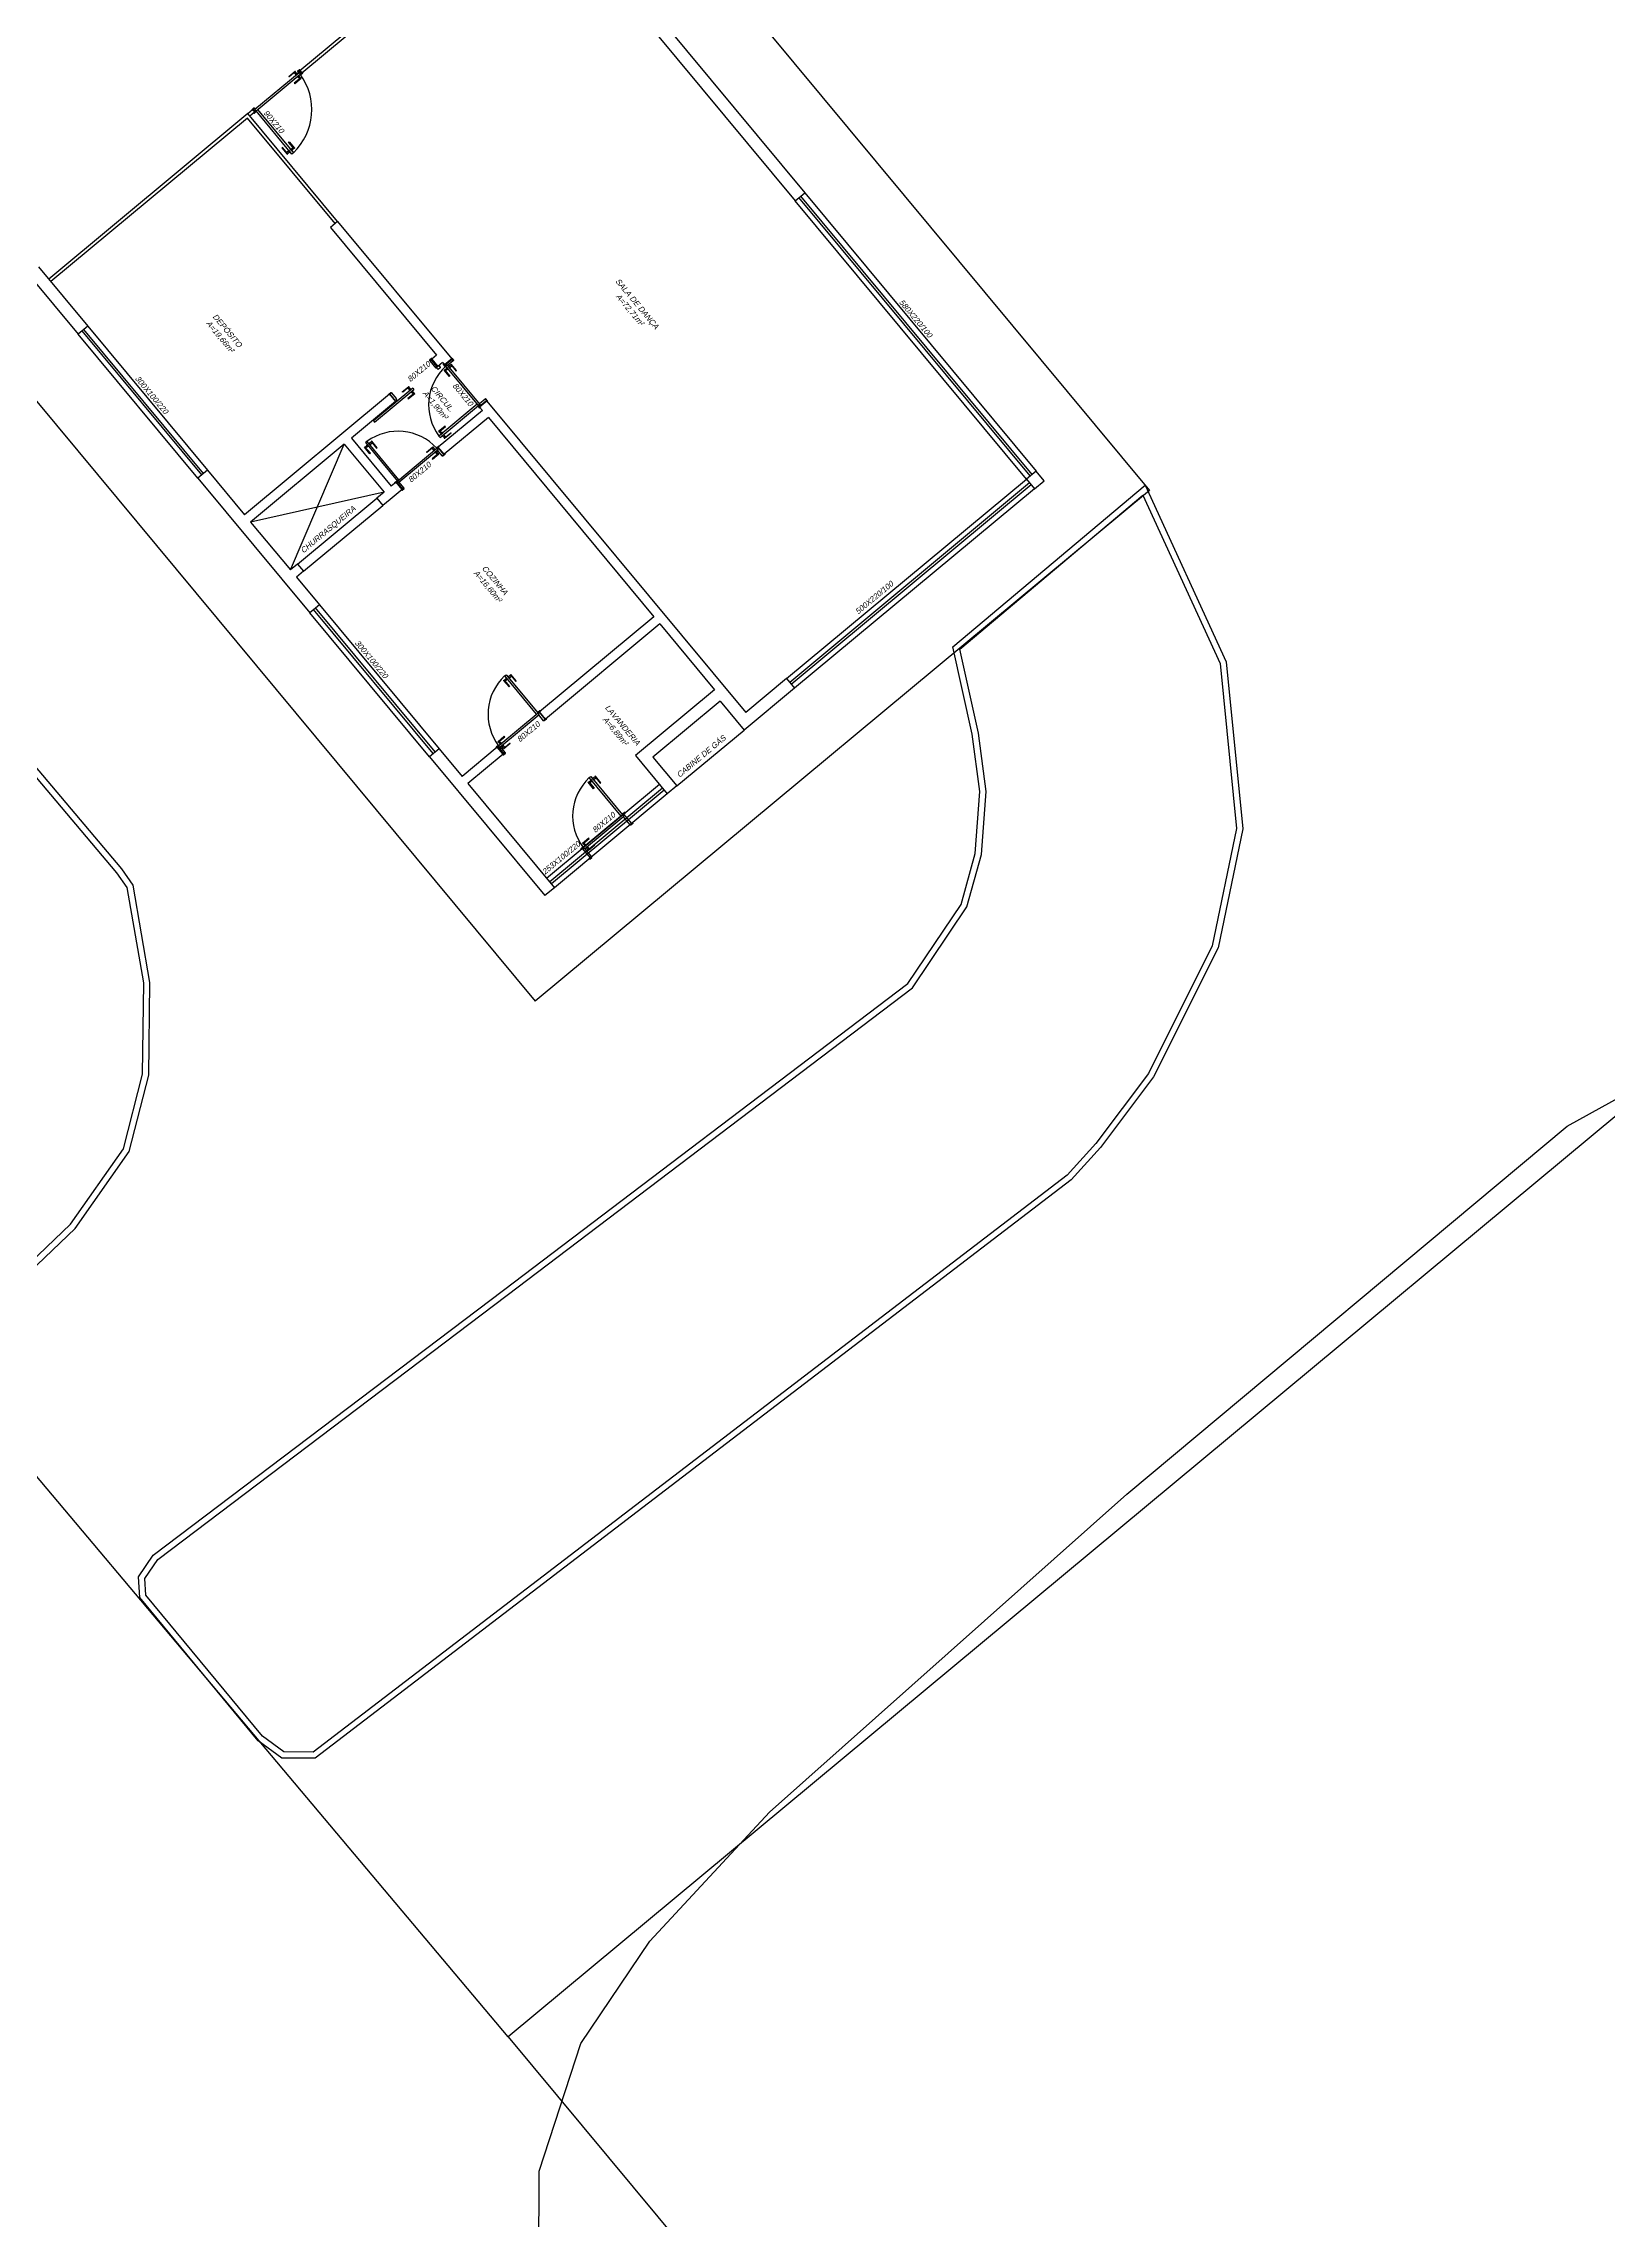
# Model space of a CAD drawing. Header units: metres. Extents: x 2113 to 5678, y -2764 to 956.
# Drawn here: x 3239.08 to 3264.16, y -1662.23 to -1627.35 of the extents above; entities that cross this region are included whole.
import ezdxf

# ---------------------------------------------------------------- set-up
doc = ezdxf.new("R2010")
doc.units = ezdxf.units.M
doc.header["$MEASUREMENT"] = 0
doc.layers.add('TXT_QUADRAFISCAL_5000', color=7, linetype='Continuous')
doc.styles.add('util2000', font='arial.ttf', dxfattribs={"oblique": 12.000028})

# ---------------------------------------------------------------- blocks, each defined once
blk = doc.blocks.new('rodoviária')
for p, q in [((3632.727, -1177.383, -463), (3648.567, -1177.383, -463)), ((3648.567, -1177.383, -463), (3648.567, -1190.183, -463)), ((3637.827, -1178.583, -463), (3641.367, -1178.583, -463)), ((3641.367, -1178.583, -463), (3647.167, -1178.583, -463)), ((3641.367, -1178.783, -463), (3641.367, -1178.583, -463)), ((3647.167, -1178.663, -463), (3641.367, -1178.663, -463)), ((3647.167, -1178.703, -463), (3641.367, -1178.703, -463)), ((3634.687, -1183.553, -463), (3634.687, -1178.783, -463)), ((3634.737, -1183.553, -463), (3634.737, -1178.783, -463)), ((3637.827, -1178.783, -463), (3641.367, -1178.783, -463)), ((3647.167, -1178.783, -463), (3641.367, -1178.783, -463)), ((3647.167, -1183.783, -463), (3647.167, -1178.783, -463)), ((3647.247, -1178.783, -463), (3647.247, -1183.783, -463)), ((3647.287, -1178.783, -463), (3647.287, -1183.783, -463)), ((3647.367, -1178.783, -463), (3647.367, -1183.783, -463)), ((3634.687, -1183.553, -463), (3634.737, -1183.553, -463)), ((3634.707, -1183.583, -463), (3634.707, -1184.503, -463)), ((3634.707, -1183.583, -463), (3634.707, -1184.503, -463)), ((3634.737, -1184.503, -463), (3634.737, -1183.583, -463)), ((3634.737, -1184.503, -463), (3634.737, -1183.583, -463)), ((3634.647, -1183.749, -463), (3634.647, -1183.614, -463)), ((3634.647, -1183.614, -463), (3634.657, -1183.614, -463)), ((3634.647, -1183.749, -463), (3634.647, -1183.614, -463)), ((3634.647, -1183.614, -463), (3634.657, -1183.614, -463)), ((3634.657, -1183.749, -463), (3634.647, -1183.749, -463)), ((3634.657, -1183.749, -463), (3634.647, -1183.749, -463)), ((3634.657, -1183.614, -463), (3634.657, -1183.749, -463)), ((3634.657, -1183.614, -463), (3634.657, -1183.749, -463)), ((3634.657, -1183.619, -463), (3634.702, -1183.619, -463)), ((3634.657, -1183.619, -463), (3634.702, -1183.619, -463)), ((3634.702, -1183.639, -463), (3634.657, -1183.639, -463)), ((3634.702, -1183.639, -463), (3634.657, -1183.639, -463)), ((3634.702, -1183.649, -463), (3634.702, -1183.609, -463)), ((3634.702, -1183.609, -463), (3634.707, -1183.609, -463)), ((3634.702, -1183.649, -463), (3634.702, -1183.609, -463)), ((3634.702, -1183.609, -463), (3634.707, -1183.609, -463)), ((3634.707, -1183.649, -463), (3634.702, -1183.649, -463)), ((3634.707, -1183.649, -463), (3634.702, -1183.649, -463)), ((3634.707, -1183.609, -463), (3634.707, -1183.649, -463)), ((3634.707, -1183.609, -463), (3634.707, -1183.649, -463)), ((3634.742, -1183.609, -463), (3634.737, -1183.609, -463)), ((3634.737, -1183.609, -463), (3634.737, -1183.649, -463)), ((3634.742, -1183.609, -463), (3634.737, -1183.609, -463)), ((3634.737, -1183.609, -463), (3634.737, -1183.649, -463)), ((3634.737, -1183.649, -463), (3634.742, -1183.649, -463)), ((3634.737, -1183.649, -463), (3634.742, -1183.649, -463)), ((3634.742, -1183.649, -463), (3634.742, -1183.609, -463)), ((3634.742, -1183.649, -463), (3634.742, -1183.609, -463)), ((3634.787, -1183.619, -463), (3634.742, -1183.619, -463)), ((3634.787, -1183.619, -463), (3634.742, -1183.619, -463)), ((3634.742, -1183.639, -463), (3634.787, -1183.639, -463)), ((3634.742, -1183.639, -463), (3634.787, -1183.639, -463)), ((3634.787, -1183.614, -463), (3634.787, -1183.749, -463)), ((3634.797, -1183.614, -463), (3634.787, -1183.614, -463)), ((3634.787, -1183.614, -463), (3634.787, -1183.749, -463)), ((3634.797, -1183.614, -463), (3634.787, -1183.614, -463)), ((3634.787, -1183.749, -463), (3634.797, -1183.749, -463)), ((3634.787, -1183.749, -463), (3634.797, -1183.749, -463)), ((3634.797, -1183.749, -463), (3634.797, -1183.614, -463)), ((3634.797, -1183.749, -463), (3634.797, -1183.614, -463)), ((3647.167, -1183.783, -463), (3647.167, -1184.633, -463)), ((3647.367, -1183.783, -463), (3647.367, -1184.833, -463)), ((3634.687, -1184.533, -463), (3634.737, -1184.533, -463)), ((3634.687, -1184.633, -463), (3634.687, -1184.533, -463)), ((3634.687, -1184.633, -463), (3634.687, -1188.783, -463)), ((3636.937, -1184.633, -463), (3634.687, -1184.633, -463)), ((3634.737, -1184.473, -463), (3635.637, -1184.473, -463)), ((3635.637, -1184.503, -463), (3634.737, -1184.503, -463)), ((3635.637, -1184.503, -463), (3634.737, -1184.503, -463)), ((3634.737, -1184.533, -463), (3634.737, -1184.633, -463)), ((3635.457, -1184.423, -463), (3635.457, -1184.413, -463)), ((3635.457, -1184.413, -463), (3635.592, -1184.413, -463)), ((3635.457, -1184.423, -463), (3635.457, -1184.413, -463)), ((3635.457, -1184.413, -463), (3635.592, -1184.413, -463)), ((3635.592, -1184.423, -463), (3635.457, -1184.423, -463)), ((3635.592, -1184.423, -463), (3635.457, -1184.423, -463)), ((3635.592, -1184.553, -463), (3635.457, -1184.553, -463)), ((3635.457, -1184.553, -463), (3635.457, -1184.563, -463)), ((3635.592, -1184.553, -463), (3635.457, -1184.553, -463)), ((3635.457, -1184.553, -463), (3635.457, -1184.563, -463)), ((3635.457, -1184.563, -463), (3635.592, -1184.563, -463)), ((3635.457, -1184.563, -463), (3635.592, -1184.563, -463)), ((3635.557, -1184.473, -463), (3635.557, -1184.468, -463)), ((3635.557, -1184.468, -463), (3635.597, -1184.468, -463)), ((3635.557, -1184.473, -463), (3635.557, -1184.468, -463)), ((3635.557, -1184.468, -463), (3635.597, -1184.468, -463)), ((3635.597, -1184.473, -463), (3635.557, -1184.473, -463)), ((3635.597, -1184.473, -463), (3635.557, -1184.473, -463)), ((3635.557, -1184.503, -463), (3635.557, -1184.508, -463)), ((3635.597, -1184.503, -463), (3635.557, -1184.503, -463)), ((3635.557, -1184.503, -463), (3635.557, -1184.508, -463)), ((3635.597, -1184.503, -463), (3635.557, -1184.503, -463)), ((3635.557, -1184.508, -463), (3635.597, -1184.508, -463)), ((3635.557, -1184.508, -463), (3635.597, -1184.508, -463)), ((3635.567, -1184.468, -463), (3635.567, -1184.423, -463)), ((3635.567, -1184.468, -463), (3635.567, -1184.423, -463)), ((3635.567, -1184.508, -463), (3635.567, -1184.553, -463)), ((3635.567, -1184.508, -463), (3635.567, -1184.553, -463)), ((3635.587, -1184.423, -463), (3635.587, -1184.468, -463)), ((3635.587, -1184.423, -463), (3635.587, -1184.468, -463)), ((3635.587, -1184.553, -463), (3635.587, -1184.508, -463)), ((3635.587, -1184.553, -463), (3635.587, -1184.508, -463)), ((3635.592, -1184.413, -463), (3635.592, -1184.423, -463)), ((3635.592, -1184.413, -463), (3635.592, -1184.423, -463)), ((3635.592, -1184.563, -463), (3635.592, -1184.553, -463)), ((3635.592, -1184.563, -463), (3635.592, -1184.553, -463)), ((3635.597, -1184.468, -463), (3635.597, -1184.473, -463)), ((3635.597, -1184.468, -463), (3635.597, -1184.473, -463)), ((3635.597, -1184.508, -463), (3635.597, -1184.503, -463)), ((3635.597, -1184.508, -463), (3635.597, -1184.503, -463)), ((3635.637, -1184.473, -463), (3635.637, -1184.503, -463)), ((3635.637, -1184.473, -463), (3635.637, -1184.503, -463)), ((3636.937, -1184.633, -463), (3639.797, -1184.633, -463)), ((3636.937, -1184.633, -463), (3636.937, -1184.783, -463)), ((3639.797, -1184.633, -463), (3639.797, -1184.783, -463)), ((3640.677, -1184.633, -463), (3647.167, -1184.633, -463)), ((3640.677, -1184.633, -463), (3640.677, -1184.783, -463)), ((3634.737, -1184.683, -463), (3634.737, -1188.783, -463)), ((3636.937, -1184.683, -463), (3634.737, -1184.683, -463)), ((3636.937, -1184.783, -463), (3639.597, -1184.783, -463)), ((3639.597, -1184.783, -463), (3639.597, -1184.883, -463)), ((3639.597, -1184.883, -463), (3639.747, -1184.883, -463)), ((3639.747, -1184.783, -463), (3639.797, -1184.783, -463)), ((3639.747, -1184.783, -463), (3639.747, -1184.883, -463)), ((3639.827, -1184.753, -463), (3640.647, -1184.753, -463)), ((3639.827, -1184.753, -463), (3640.647, -1184.753, -463)), ((3640.647, -1184.783, -463), (3639.827, -1184.783, -463)), ((3640.647, -1184.783, -463), (3639.827, -1184.783, -463)), ((3639.893, -1184.748, -463), (3639.853, -1184.748, -463)), ((3639.853, -1184.748, -463), (3639.853, -1184.753, -463)), ((3639.893, -1184.748, -463), (3639.853, -1184.748, -463)), ((3639.853, -1184.748, -463), (3639.853, -1184.753, -463)), ((3639.853, -1184.753, -463), (3639.893, -1184.753, -463)), ((3639.853, -1184.753, -463), (3639.893, -1184.753, -463)), ((3639.853, -1184.788, -463), (3639.853, -1184.783, -463)), ((3639.853, -1184.783, -463), (3639.893, -1184.783, -463)), ((3639.853, -1184.788, -463), (3639.853, -1184.783, -463)), ((3639.853, -1184.783, -463), (3639.893, -1184.783, -463)), ((3639.893, -1184.788, -463), (3639.853, -1184.788, -463)), ((3639.893, -1184.788, -463), (3639.853, -1184.788, -463)), ((3639.993, -1184.693, -463), (3639.858, -1184.693, -463)), ((3639.858, -1184.693, -463), (3639.858, -1184.703, -463)), ((3639.993, -1184.693, -463), (3639.858, -1184.693, -463)), ((3639.858, -1184.693, -463), (3639.858, -1184.703, -463)), ((3639.858, -1184.703, -463), (3639.993, -1184.703, -463)), ((3639.858, -1184.703, -463), (3639.993, -1184.703, -463)), ((3639.858, -1184.833, -463), (3639.993, -1184.833, -463)), ((3639.858, -1184.843, -463), (3639.858, -1184.833, -463)), ((3639.858, -1184.833, -463), (3639.993, -1184.833, -463)), ((3639.858, -1184.843, -463), (3639.858, -1184.833, -463)), ((3639.993, -1184.843, -463), (3639.858, -1184.843, -463)), ((3639.993, -1184.843, -463), (3639.858, -1184.843, -463)), ((3639.863, -1184.703, -463), (3639.863, -1184.748, -463)), ((3639.863, -1184.703, -463), (3639.863, -1184.748, -463)), ((3639.863, -1184.833, -463), (3639.863, -1184.788, -463)), ((3639.863, -1184.833, -463), (3639.863, -1184.788, -463)), ((3639.883, -1184.748, -463), (3639.883, -1184.703, -463)), ((3639.883, -1184.748, -463), (3639.883, -1184.703, -463)), ((3639.883, -1184.788, -463), (3639.883, -1184.833, -463)), ((3639.883, -1184.788, -463), (3639.883, -1184.833, -463)), ((3639.893, -1184.753, -463), (3639.893, -1184.748, -463)), ((3639.893, -1184.753, -463), (3639.893, -1184.748, -463)), ((3639.893, -1184.783, -463), (3639.893, -1184.788, -463)), ((3639.893, -1184.783, -463), (3639.893, -1184.788, -463)), ((3639.993, -1184.703, -463), (3639.993, -1184.693, -463)), ((3639.993, -1184.703, -463), (3639.993, -1184.693, -463)), ((3639.993, -1184.833, -463), (3639.993, -1184.843, -463)), ((3639.993, -1184.833, -463), (3639.993, -1184.843, -463)), ((3640.617, -1184.783, -463), (3640.617, -1185.583, -463)), ((3640.647, -1185.583, -463), (3640.647, -1184.783, -463)), ((3640.647, -1185.583, -463), (3640.647, -1184.783, -463)), ((3640.677, -1184.783, -463), (3640.747, -1184.783, -463)), ((3640.747, -1184.783, -463), (3640.747, -1185.703, -463)), ((3640.897, -1184.783, -463), (3645.047, -1184.783, -463)), ((3640.897, -1184.783, -463), (3640.897, -1185.703, -463)), ((3645.047, -1184.783, -463), (3645.047, -1187.168, -463)), ((3645.197, -1184.783, -463), (3646.567, -1184.783, -463)), ((3645.197, -1184.783, -463), (3645.197, -1187.168, -463)), ((3646.567, -1184.783, -463), (3646.567, -1186.433, -463)), ((3646.767, -1184.833, -463), (3646.767, -1186.233, -463)), ((3646.767, -1184.833, -463), (3647.367, -1184.833, -463)), ((3647.367, -1186.233, -463), (3647.367, -1184.833, -463)), ((3639.697, -1185.579, -463), (3639.697, -1185.444, -463)), ((3639.697, -1185.444, -463), (3639.707, -1185.444, -463)), ((3639.697, -1185.579, -463), (3639.697, -1185.444, -463)), ((3639.697, -1185.444, -463), (3639.707, -1185.444, -463)), ((3639.707, -1185.579, -463), (3639.697, -1185.579, -463)), ((3639.707, -1185.579, -463), (3639.697, -1185.579, -463)), ((3639.707, -1185.444, -463), (3639.707, -1185.579, -463)), ((3639.707, -1185.444, -463), (3639.707, -1185.579, -463)), ((3639.707, -1185.449, -463), (3639.752, -1185.449, -463)), ((3639.707, -1185.449, -463), (3639.752, -1185.449, -463)), ((3639.752, -1185.469, -463), (3639.707, -1185.469, -463)), ((3639.752, -1185.469, -463), (3639.707, -1185.469, -463)), ((3639.752, -1185.479, -463), (3639.752, -1185.439, -463)), ((3639.752, -1185.439, -463), (3639.757, -1185.439, -463)), ((3639.752, -1185.479, -463), (3639.752, -1185.439, -463)), ((3639.752, -1185.439, -463), (3639.757, -1185.439, -463)), ((3639.757, -1185.479, -463), (3639.752, -1185.479, -463)), ((3639.757, -1185.479, -463), (3639.752, -1185.479, -463)), ((3639.757, -1185.413, -463), (3639.757, -1186.233, -463)), ((3639.757, -1185.413, -463), (3639.757, -1186.233, -463)), ((3639.757, -1185.413, -463), (3639.787, -1185.413, -463)), ((3639.757, -1185.439, -463), (3639.757, -1185.479, -463)), ((3639.757, -1185.439, -463), (3639.757, -1185.479, -463)), ((3639.787, -1186.233, -463), (3639.787, -1185.413, -463)), ((3639.787, -1185.479, -463), (3639.787, -1185.413, -463)), ((3639.792, -1185.439, -463), (3639.787, -1185.439, -463)), ((3639.787, -1185.439, -463), (3639.787, -1185.479, -463)), ((3639.792, -1185.439, -463), (3639.787, -1185.439, -463)), ((3639.787, -1185.439, -463), (3639.787, -1185.479, -463)), ((3639.787, -1185.479, -463), (3639.792, -1185.479, -463)), ((3639.787, -1185.479, -463), (3639.792, -1185.479, -463)), ((3639.792, -1185.479, -463), (3639.792, -1185.439, -463)), ((3639.792, -1185.479, -463), (3639.792, -1185.439, -463)), ((3639.837, -1185.449, -463), (3639.792, -1185.449, -463)), ((3639.837, -1185.449, -463), (3639.792, -1185.449, -463)), ((3639.792, -1185.469, -463), (3639.837, -1185.469, -463)), ((3639.792, -1185.469, -463), (3639.837, -1185.469, -463)), ((3639.837, -1185.444, -463), (3639.837, -1185.579, -463)), ((3639.847, -1185.444, -463), (3639.837, -1185.444, -463)), ((3639.837, -1185.444, -463), (3639.837, -1185.579, -463)), ((3639.847, -1185.444, -463), (3639.837, -1185.444, -463)), ((3639.837, -1185.579, -463), (3639.847, -1185.579, -463)), ((3639.837, -1185.579, -463), (3639.847, -1185.579, -463)), ((3639.847, -1185.579, -463), (3639.847, -1185.444, -463)), ((3639.847, -1185.579, -463), (3639.847, -1185.444, -463)), ((3640.567, -1185.403, -463), (3640.557, -1185.403, -463)), ((3640.557, -1185.403, -463), (3640.557, -1185.538, -463)), ((3640.567, -1185.403, -463), (3640.557, -1185.403, -463)), ((3640.557, -1185.403, -463), (3640.557, -1185.538, -463)), ((3640.557, -1185.538, -463), (3640.567, -1185.538, -463)), ((3640.557, -1185.538, -463), (3640.567, -1185.538, -463)), ((3640.567, -1185.538, -463), (3640.567, -1185.403, -463)), ((3640.567, -1185.538, -463), (3640.567, -1185.403, -463)), ((3640.612, -1185.513, -463), (3640.567, -1185.513, -463)), ((3640.612, -1185.513, -463), (3640.567, -1185.513, -463)), ((3640.567, -1185.533, -463), (3640.612, -1185.533, -463)), ((3640.567, -1185.533, -463), (3640.612, -1185.533, -463)), ((3640.617, -1185.503, -463), (3640.612, -1185.503, -463)), ((3640.612, -1185.503, -463), (3640.612, -1185.543, -463)), ((3640.617, -1185.503, -463), (3640.612, -1185.503, -463)), ((3640.612, -1185.503, -463), (3640.612, -1185.543, -463)), ((3640.612, -1185.543, -463), (3640.617, -1185.543, -463)), ((3640.612, -1185.543, -463), (3640.617, -1185.543, -463)), ((3640.617, -1185.543, -463), (3640.617, -1185.503, -463)), ((3640.617, -1185.543, -463), (3640.617, -1185.503, -463)), ((3640.617, -1185.583, -463), (3640.647, -1185.583, -463)), ((3640.617, -1185.583, -463), (3640.647, -1185.583, -463)), ((3640.647, -1185.503, -463), (3640.652, -1185.503, -463)), ((3640.647, -1185.543, -463), (3640.647, -1185.503, -463)), ((3640.647, -1185.503, -463), (3640.652, -1185.503, -463)), ((3640.647, -1185.543, -463), (3640.647, -1185.503, -463)), ((3640.652, -1185.543, -463), (3640.647, -1185.543, -463)), ((3640.652, -1185.543, -463), (3640.647, -1185.543, -463)), ((3640.652, -1185.503, -463), (3640.652, -1185.543, -463)), ((3640.652, -1185.503, -463), (3640.652, -1185.543, -463)), ((3640.652, -1185.513, -463), (3640.697, -1185.513, -463)), ((3640.652, -1185.513, -463), (3640.697, -1185.513, -463)), ((3640.697, -1185.533, -463), (3640.652, -1185.533, -463)), ((3640.697, -1185.533, -463), (3640.652, -1185.533, -463)), ((3640.697, -1185.538, -463), (3640.697, -1185.403, -463)), ((3640.697, -1185.403, -463), (3640.707, -1185.403, -463)), ((3640.697, -1185.538, -463), (3640.697, -1185.403, -463)), ((3640.697, -1185.403, -463), (3640.707, -1185.403, -463)), ((3640.707, -1185.538, -463), (3640.697, -1185.538, -463)), ((3640.707, -1185.538, -463), (3640.697, -1185.538, -463)), ((3640.707, -1185.403, -463), (3640.707, -1185.538, -463)), ((3640.707, -1185.403, -463), (3640.707, -1185.538, -463)), ((3639.597, -1185.763, -463), (3639.597, -1188.783, -463)), ((3639.597, -1185.763, -463), (3639.747, -1185.763, -463)), ((3639.747, -1185.763, -463), (3639.747, -1186.683, -463)), ((3640.687, -1185.899, -463), (3640.687, -1185.764, -463)), ((3640.687, -1185.764, -463), (3640.697, -1185.764, -463)), ((3640.687, -1185.899, -463), (3640.687, -1185.764, -463)), ((3640.687, -1185.764, -463), (3640.697, -1185.764, -463)), ((3640.697, -1185.899, -463), (3640.687, -1185.899, -463)), ((3640.697, -1185.899, -463), (3640.687, -1185.899, -463)), ((3640.697, -1185.764, -463), (3640.697, -1185.899, -463)), ((3640.697, -1185.764, -463), (3640.697, -1185.899, -463)), ((3640.697, -1185.769, -463), (3640.742, -1185.769, -463)), ((3640.697, -1185.769, -463), (3640.742, -1185.769, -463)), ((3640.742, -1185.789, -463), (3640.697, -1185.789, -463)), ((3640.742, -1185.789, -463), (3640.697, -1185.789, -463)), ((3640.742, -1185.799, -463), (3640.742, -1185.759, -463)), ((3640.742, -1185.759, -463), (3640.747, -1185.759, -463)), ((3640.742, -1185.799, -463), (3640.742, -1185.759, -463)), ((3640.742, -1185.759, -463), (3640.747, -1185.759, -463)), ((3640.747, -1185.799, -463), (3640.742, -1185.799, -463)), ((3640.747, -1185.799, -463), (3640.742, -1185.799, -463)), ((3640.897, -1185.703, -463), (3640.747, -1185.703, -463)), ((3640.747, -1186.553, -463), (3640.747, -1185.733, -463)), ((3640.747, -1186.553, -463), (3640.747, -1185.733, -463)), ((3640.747, -1185.759, -463), (3640.747, -1185.799, -463)), ((3640.747, -1185.759, -463), (3640.747, -1185.799, -463)), ((3640.777, -1185.733, -463), (3640.777, -1186.553, -463)), ((3640.777, -1185.733, -463), (3640.777, -1186.553, -463)), ((3640.782, -1185.759, -463), (3640.777, -1185.759, -463)), ((3640.777, -1185.759, -463), (3640.777, -1185.799, -463)), ((3640.782, -1185.759, -463), (3640.777, -1185.759, -463)), ((3640.777, -1185.759, -463), (3640.777, -1185.799, -463)), ((3640.777, -1185.799, -463), (3640.782, -1185.799, -463)), ((3640.777, -1185.799, -463), (3640.782, -1185.799, -463)), ((3640.782, -1185.799, -463), (3640.782, -1185.759, -463)), ((3640.782, -1185.799, -463), (3640.782, -1185.759, -463)), ((3640.827, -1185.769, -463), (3640.782, -1185.769, -463)), ((3640.827, -1185.769, -463), (3640.782, -1185.769, -463)), ((3640.782, -1185.789, -463), (3640.827, -1185.789, -463)), ((3640.782, -1185.789, -463), (3640.827, -1185.789, -463)), ((3640.827, -1185.764, -463), (3640.827, -1185.899, -463)), ((3640.837, -1185.764, -463), (3640.827, -1185.764, -463)), ((3640.827, -1185.764, -463), (3640.827, -1185.899, -463)), ((3640.837, -1185.764, -463), (3640.827, -1185.764, -463)), ((3640.827, -1185.899, -463), (3640.837, -1185.899, -463)), ((3640.827, -1185.899, -463), (3640.837, -1185.899, -463)), ((3640.837, -1185.899, -463), (3640.837, -1185.764, -463)), ((3640.837, -1185.899, -463), (3640.837, -1185.764, -463)), ((3639.757, -1186.233, -463), (3639.787, -1186.233, -463)), ((3646.767, -1186.233, -463), (3647.367, -1186.233, -463)), ((3647.367, -1186.233, -463), (3647.367, -1186.433, -463)), ((3639.747, -1186.683, -463), (3640.747, -1186.683, -463)), ((3640.747, -1186.523, -463), (3639.947, -1186.523, -463)), ((3639.947, -1186.523, -463), (3639.947, -1186.553, -463)), ((3639.947, -1186.523, -463), (3639.947, -1186.553, -463)), ((3639.947, -1186.553, -463), (3640.747, -1186.553, -463)), ((3639.947, -1186.553, -463), (3640.747, -1186.553, -463)), ((3640.027, -1186.518, -463), (3639.987, -1186.518, -463)), ((3639.987, -1186.518, -463), (3639.987, -1186.523, -463)), ((3640.027, -1186.518, -463), (3639.987, -1186.518, -463)), ((3639.987, -1186.518, -463), (3639.987, -1186.523, -463)), ((3639.987, -1186.523, -463), (3640.027, -1186.523, -463)), ((3639.987, -1186.523, -463), (3640.027, -1186.523, -463)), ((3639.987, -1186.558, -463), (3639.987, -1186.553, -463)), ((3639.987, -1186.553, -463), (3640.027, -1186.553, -463)), ((3639.987, -1186.558, -463), (3639.987, -1186.553, -463)), ((3639.987, -1186.553, -463), (3640.027, -1186.553, -463)), ((3640.027, -1186.558, -463), (3639.987, -1186.558, -463)), ((3640.027, -1186.558, -463), (3639.987, -1186.558, -463)), ((3640.127, -1186.463, -463), (3639.992, -1186.463, -463)), ((3639.992, -1186.463, -463), (3639.992, -1186.473, -463)), ((3640.127, -1186.463, -463), (3639.992, -1186.463, -463)), ((3639.992, -1186.463, -463), (3639.992, -1186.473, -463)), ((3639.992, -1186.473, -463), (3640.127, -1186.473, -463)), ((3639.992, -1186.473, -463), (3640.127, -1186.473, -463)), ((3639.992, -1186.603, -463), (3640.127, -1186.603, -463)), ((3639.992, -1186.613, -463), (3639.992, -1186.603, -463)), ((3639.992, -1186.603, -463), (3640.127, -1186.603, -463)), ((3639.992, -1186.613, -463), (3639.992, -1186.603, -463)), ((3640.127, -1186.613, -463), (3639.992, -1186.613, -463)), ((3640.127, -1186.613, -463), (3639.992, -1186.613, -463)), ((3639.997, -1186.473, -463), (3639.997, -1186.518, -463)), ((3639.997, -1186.473, -463), (3639.997, -1186.518, -463)), ((3639.997, -1186.603, -463), (3639.997, -1186.558, -463)), ((3639.997, -1186.603, -463), (3639.997, -1186.558, -463)), ((3640.017, -1186.518, -463), (3640.017, -1186.473, -463)), ((3640.017, -1186.518, -463), (3640.017, -1186.473, -463)), ((3640.017, -1186.558, -463), (3640.017, -1186.603, -463)), ((3640.017, -1186.558, -463), (3640.017, -1186.603, -463)), ((3640.027, -1186.523, -463), (3640.027, -1186.518, -463)), ((3640.027, -1186.523, -463), (3640.027, -1186.518, -463)), ((3640.027, -1186.553, -463), (3640.027, -1186.558, -463)), ((3640.027, -1186.553, -463), (3640.027, -1186.558, -463)), ((3640.127, -1186.473, -463), (3640.127, -1186.463, -463)), ((3640.127, -1186.473, -463), (3640.127, -1186.463, -463)), ((3640.127, -1186.603, -463), (3640.127, -1186.613, -463)), ((3640.127, -1186.603, -463), (3640.127, -1186.613, -463)), ((3640.747, -1186.583, -463), (3640.747, -1186.683, -463)), ((3640.897, -1186.583, -463), (3640.747, -1186.583, -463)), ((3640.897, -1186.583, -463), (3640.897, -1186.833, -463)), ((3646.567, -1186.433, -463), (3647.367, -1186.433, -463)), ((3647.167, -1188.783, -463), (3647.167, -1186.433, -463)), ((3647.247, -1186.433, -463), (3647.247, -1188.783, -463)), ((3647.287, -1186.433, -463), (3647.287, -1188.783, -463)), ((3647.367, -1186.433, -463), (3647.367, -1188.783, -463)), ((3639.747, -1186.833, -463), (3640.747, -1186.833, -463)), ((3639.747, -1186.833, -463), (3639.747, -1188.783, -463)), ((3640.747, -1188.783, -463), (3639.747, -1186.833, -463)), ((3640.747, -1186.833, -463), (3639.747, -1188.783, -463)), ((3640.747, -1186.833, -463), (3640.747, -1186.983, -463)), ((3640.747, -1186.983, -463), (3640.897, -1186.983, -463)), ((3640.747, -1188.633, -463), (3640.747, -1186.983, -463)), ((3640.897, -1186.833, -463), (3640.897, -1186.983, -463)), ((3640.897, -1188.633, -463), (3640.897, -1186.983, -463)), ((3644.247, -1187.198, -463), (3645.047, -1187.198, -463)), ((3644.247, -1187.228, -463), (3644.247, -1187.198, -463)), ((3644.247, -1187.198, -463), (3645.047, -1187.198, -463)), ((3644.247, -1187.228, -463), (3644.247, -1187.198, -463)), ((3645.047, -1187.228, -463), (3644.247, -1187.228, -463)), ((3644.327, -1187.193, -463), (3644.287, -1187.193, -463)), ((3644.287, -1187.193, -463), (3644.287, -1187.198, -463)), ((3644.327, -1187.193, -463), (3644.287, -1187.193, -463)), ((3644.287, -1187.193, -463), (3644.287, -1187.198, -463)), ((3644.287, -1187.198, -463), (3644.327, -1187.198, -463)), ((3644.287, -1187.198, -463), (3644.327, -1187.198, -463)), ((3644.287, -1187.233, -463), (3644.287, -1187.228, -463)), ((3644.287, -1187.228, -463), (3644.327, -1187.228, -463)), ((3644.287, -1187.233, -463), (3644.287, -1187.228, -463)), ((3644.287, -1187.228, -463), (3644.327, -1187.228, -463)), ((3644.327, -1187.233, -463), (3644.287, -1187.233, -463)), ((3644.327, -1187.233, -463), (3644.287, -1187.233, -463)), ((3644.427, -1187.138, -463), (3644.292, -1187.138, -463)), ((3644.292, -1187.138, -463), (3644.292, -1187.148, -463)), ((3644.427, -1187.138, -463), (3644.292, -1187.138, -463)), ((3644.292, -1187.138, -463), (3644.292, -1187.148, -463)), ((3644.292, -1187.148, -463), (3644.427, -1187.148, -463)), ((3644.292, -1187.148, -463), (3644.427, -1187.148, -463)), ((3644.292, -1187.278, -463), (3644.427, -1187.278, -463)), ((3644.292, -1187.288, -463), (3644.292, -1187.278, -463)), ((3644.292, -1187.278, -463), (3644.427, -1187.278, -463)), ((3644.292, -1187.288, -463), (3644.292, -1187.278, -463)), ((3644.427, -1187.288, -463), (3644.292, -1187.288, -463)), ((3644.427, -1187.288, -463), (3644.292, -1187.288, -463)), ((3644.297, -1187.148, -463), (3644.297, -1187.193, -463)), ((3644.297, -1187.148, -463), (3644.297, -1187.193, -463)), ((3644.297, -1187.278, -463), (3644.297, -1187.233, -463)), ((3644.297, -1187.278, -463), (3644.297, -1187.233, -463)), ((3644.317, -1187.193, -463), (3644.317, -1187.148, -463)), ((3644.317, -1187.193, -463), (3644.317, -1187.148, -463)), ((3644.317, -1187.233, -463), (3644.317, -1187.278, -463)), ((3644.317, -1187.233, -463), (3644.317, -1187.278, -463)), ((3644.327, -1187.198, -463), (3644.327, -1187.193, -463)), ((3644.327, -1187.198, -463), (3644.327, -1187.193, -463)), ((3644.327, -1187.228, -463), (3644.327, -1187.233, -463)), ((3644.327, -1187.228, -463), (3644.327, -1187.233, -463)), ((3644.427, -1187.148, -463), (3644.427, -1187.138, -463)), ((3644.427, -1187.148, -463), (3644.427, -1187.138, -463)), ((3644.427, -1187.278, -463), (3644.427, -1187.288, -463)), ((3644.427, -1187.278, -463), (3644.427, -1187.288, -463)), ((3645.197, -1187.168, -463), (3645.047, -1187.168, -463)), ((3645.047, -1187.198, -463), (3645.047, -1188.018, -463)), ((3645.047, -1187.198, -463), (3645.047, -1188.018, -463)), ((3645.077, -1188.018, -463), (3645.077, -1187.198, -463)), ((3645.077, -1188.018, -463), (3645.077, -1187.198, -463)), ((3646.367, -1187.198, -463), (3647.167, -1187.198, -463)), ((3646.367, -1187.228, -463), (3646.367, -1187.198, -463)), ((3646.367, -1187.198, -463), (3647.167, -1187.198, -463)), ((3646.367, -1187.228, -463), (3646.367, -1187.198, -463)), ((3647.167, -1187.228, -463), (3646.367, -1187.228, -463)), ((3646.447, -1187.193, -463), (3646.407, -1187.193, -463)), ((3646.407, -1187.193, -463), (3646.407, -1187.198, -463)), ((3646.447, -1187.193, -463), (3646.407, -1187.193, -463)), ((3646.407, -1187.193, -463), (3646.407, -1187.198, -463)), ((3646.407, -1187.198, -463), (3646.447, -1187.198, -463)), ((3646.407, -1187.198, -463), (3646.447, -1187.198, -463)), ((3646.407, -1187.233, -463), (3646.407, -1187.228, -463)), ((3646.407, -1187.228, -463), (3646.447, -1187.228, -463)), ((3646.407, -1187.233, -463), (3646.407, -1187.228, -463)), ((3646.407, -1187.228, -463), (3646.447, -1187.228, -463)), ((3646.447, -1187.233, -463), (3646.407, -1187.233, -463)), ((3646.447, -1187.233, -463), (3646.407, -1187.233, -463)), ((3646.547, -1187.138, -463), (3646.412, -1187.138, -463)), ((3646.412, -1187.138, -463), (3646.412, -1187.148, -463)), ((3646.547, -1187.138, -463), (3646.412, -1187.138, -463)), ((3646.412, -1187.138, -463), (3646.412, -1187.148, -463)), ((3646.412, -1187.148, -463), (3646.547, -1187.148, -463)), ((3646.412, -1187.148, -463), (3646.547, -1187.148, -463)), ((3646.412, -1187.278, -463), (3646.547, -1187.278, -463)), ((3646.412, -1187.288, -463), (3646.412, -1187.278, -463)), ((3646.412, -1187.278, -463), (3646.547, -1187.278, -463)), ((3646.412, -1187.288, -463), (3646.412, -1187.278, -463)), ((3646.547, -1187.288, -463), (3646.412, -1187.288, -463)), ((3646.547, -1187.288, -463), (3646.412, -1187.288, -463)), ((3646.417, -1187.148, -463), (3646.417, -1187.193, -463)), ((3646.417, -1187.148, -463), (3646.417, -1187.193, -463)), ((3646.417, -1187.278, -463), (3646.417, -1187.233, -463)), ((3646.417, -1187.278, -463), (3646.417, -1187.233, -463)), ((3646.437, -1187.193, -463), (3646.437, -1187.148, -463)), ((3646.437, -1187.193, -463), (3646.437, -1187.148, -463)), ((3646.437, -1187.233, -463), (3646.437, -1187.278, -463)), ((3646.437, -1187.233, -463), (3646.437, -1187.278, -463)), ((3646.447, -1187.198, -463), (3646.447, -1187.193, -463)), ((3646.447, -1187.198, -463), (3646.447, -1187.193, -463)), ((3646.447, -1187.228, -463), (3646.447, -1187.233, -463)), ((3646.447, -1187.228, -463), (3646.447, -1187.233, -463)), ((3646.547, -1187.148, -463), (3646.547, -1187.138, -463)), ((3646.547, -1187.148, -463), (3646.547, -1187.138, -463)), ((3646.547, -1187.278, -463), (3646.547, -1187.288, -463)), ((3646.547, -1187.278, -463), (3646.547, -1187.288, -463)), ((3647.167, -1187.198, -463), (3647.167, -1188.018, -463)), ((3647.167, -1187.198, -463), (3647.167, -1188.018, -463)), ((3647.197, -1188.018, -463), (3647.197, -1187.198, -463)), ((3647.197, -1188.018, -463), (3647.197, -1187.198, -463)), ((3644.997, -1187.852, -463), (3644.987, -1187.852, -463)), ((3644.987, -1187.852, -463), (3644.987, -1187.987, -463)), ((3644.997, -1187.852, -463), (3644.987, -1187.852, -463)), ((3644.987, -1187.852, -463), (3644.987, -1187.987, -463)), ((3644.987, -1187.987, -463), (3644.997, -1187.987, -463)), ((3644.987, -1187.987, -463), (3644.997, -1187.987, -463)), ((3644.997, -1187.987, -463), (3644.997, -1187.852, -463)), ((3644.997, -1187.987, -463), (3644.997, -1187.852, -463)), ((3645.042, -1187.962, -463), (3644.997, -1187.962, -463)), ((3645.042, -1187.962, -463), (3644.997, -1187.962, -463)), ((3644.997, -1187.982, -463), (3645.042, -1187.982, -463)), ((3644.997, -1187.982, -463), (3645.042, -1187.982, -463)), ((3645.047, -1187.952, -463), (3645.042, -1187.952, -463)), ((3645.042, -1187.952, -463), (3645.042, -1187.992, -463)), ((3645.047, -1187.952, -463), (3645.042, -1187.952, -463)), ((3645.042, -1187.952, -463), (3645.042, -1187.992, -463)), ((3645.042, -1187.992, -463), (3645.047, -1187.992, -463)), ((3645.042, -1187.992, -463), (3645.047, -1187.992, -463)), ((3645.047, -1187.992, -463), (3645.047, -1187.952, -463)), ((3645.047, -1187.992, -463), (3645.047, -1187.952, -463)), ((3645.047, -1188.048, -463), (3645.047, -1188.783, -463)), ((3645.197, -1188.048, -463), (3645.047, -1188.048, -463)), ((3645.077, -1187.952, -463), (3645.082, -1187.952, -463)), ((3645.077, -1187.992, -463), (3645.077, -1187.952, -463)), ((3645.077, -1187.952, -463), (3645.082, -1187.952, -463)), ((3645.077, -1187.992, -463), (3645.077, -1187.952, -463)), ((3645.082, -1187.992, -463), (3645.077, -1187.992, -463)), ((3645.082, -1187.992, -463), (3645.077, -1187.992, -463)), ((3645.082, -1187.952, -463), (3645.082, -1187.992, -463)), ((3645.082, -1187.952, -463), (3645.082, -1187.992, -463)), ((3645.082, -1187.962, -463), (3645.127, -1187.962, -463)), ((3645.082, -1187.962, -463), (3645.127, -1187.962, -463)), ((3645.127, -1187.982, -463), (3645.082, -1187.982, -463)), ((3645.127, -1187.982, -463), (3645.082, -1187.982, -463)), ((3645.127, -1187.987, -463), (3645.127, -1187.852, -463)), ((3645.127, -1187.852, -463), (3645.137, -1187.852, -463)), ((3645.127, -1187.987, -463), (3645.127, -1187.852, -463)), ((3645.127, -1187.852, -463), (3645.137, -1187.852, -463)), ((3645.137, -1187.987, -463), (3645.127, -1187.987, -463)), ((3645.137, -1187.987, -463), (3645.127, -1187.987, -463)), ((3645.137, -1187.852, -463), (3645.137, -1187.987, -463)), ((3645.137, -1187.852, -463), (3645.137, -1187.987, -463)), ((3645.197, -1188.048, -463), (3645.197, -1188.783, -463)), ((3647.117, -1187.852, -463), (3647.107, -1187.852, -463)), ((3647.107, -1187.852, -463), (3647.107, -1187.987, -463)), ((3647.117, -1187.852, -463), (3647.107, -1187.852, -463)), ((3647.107, -1187.852, -463), (3647.107, -1187.987, -463)), ((3647.107, -1187.987, -463), (3647.117, -1187.987, -463)), ((3647.107, -1187.987, -463), (3647.117, -1187.987, -463)), ((3647.117, -1187.987, -463), (3647.117, -1187.852, -463)), ((3647.117, -1187.987, -463), (3647.117, -1187.852, -463)), ((3647.162, -1187.962, -463), (3647.117, -1187.962, -463)), ((3647.162, -1187.962, -463), (3647.117, -1187.962, -463)), ((3647.117, -1187.982, -463), (3647.162, -1187.982, -463)), ((3647.117, -1187.982, -463), (3647.162, -1187.982, -463)), ((3647.167, -1187.952, -463), (3647.162, -1187.952, -463)), ((3647.162, -1187.952, -463), (3647.162, -1187.992, -463)), ((3647.167, -1187.952, -463), (3647.162, -1187.952, -463)), ((3647.162, -1187.952, -463), (3647.162, -1187.992, -463)), ((3647.162, -1187.992, -463), (3647.167, -1187.992, -463)), ((3647.162, -1187.992, -463), (3647.167, -1187.992, -463)), ((3647.167, -1187.992, -463), (3647.167, -1187.952, -463)), ((3647.167, -1187.992, -463), (3647.167, -1187.952, -463)), ((3647.197, -1187.952, -463), (3647.202, -1187.952, -463)), ((3647.197, -1187.992, -463), (3647.197, -1187.952, -463)), ((3647.197, -1187.952, -463), (3647.202, -1187.952, -463)), ((3647.197, -1187.992, -463), (3647.197, -1187.952, -463)), ((3647.202, -1187.992, -463), (3647.197, -1187.992, -463)), ((3647.202, -1187.992, -463), (3647.197, -1187.992, -463)), ((3647.202, -1187.952, -463), (3647.202, -1187.992, -463)), ((3647.202, -1187.952, -463), (3647.202, -1187.992, -463)), ((3647.202, -1187.962, -463), (3647.247, -1187.962, -463)), ((3647.202, -1187.962, -463), (3647.247, -1187.962, -463)), ((3647.247, -1187.982, -463), (3647.202, -1187.982, -463)), ((3647.247, -1187.982, -463), (3647.202, -1187.982, -463)), ((3647.247, -1187.987, -463), (3647.247, -1187.852, -463)), ((3647.247, -1187.852, -463), (3647.257, -1187.852, -463)), ((3647.247, -1187.987, -463), (3647.247, -1187.852, -463)), ((3647.247, -1187.852, -463), (3647.257, -1187.852, -463)), ((3647.257, -1187.987, -463), (3647.247, -1187.987, -463)), ((3647.257, -1187.987, -463), (3647.247, -1187.987, -463)), ((3647.257, -1187.852, -463), (3647.257, -1187.987, -463)), ((3647.257, -1187.852, -463), (3647.257, -1187.987, -463)), ((3634.427, -1188.783, -463), (3635.667, -1188.783, -463)), ((3635.667, -1188.783, -463), (3635.667, -1188.983, -463)), ((3635.667, -1188.783, -463), (3638.667, -1188.783, -463)), ((3638.667, -1188.783, -463), (3639.597, -1188.783, -463)), ((3638.667, -1188.783, -463), (3638.667, -1188.983, -463)), ((3639.747, -1188.783, -463), (3640.747, -1188.783, -463)), ((3640.747, -1188.633, -463), (3640.897, -1188.633, -463)), ((3640.747, -1188.633, -463), (3640.747, -1188.783, -463)), ((3640.897, -1188.633, -463), (3640.897, -1188.783, -463)), ((3640.897, -1188.783, -463), (3641.472, -1188.783, -463)), ((3641.472, -1188.783, -463), (3641.472, -1188.983, -463)), ((3641.472, -1188.783, -463), (3644.472, -1188.783, -463)), ((3644.472, -1188.783, -463), (3645.047, -1188.783, -463)), ((3644.472, -1188.783, -463), (3644.472, -1188.983, -463)), ((3645.197, -1188.783, -463), (3647.367, -1188.783, -463)), ((3647.367, -1188.783, -463), (3647.367, -1188.983, -463)), ((3634.427, -1188.983, -463), (3635.667, -1188.983, -463)), ((3638.667, -1188.863, -463), (3635.667, -1188.863, -463)), ((3638.667, -1188.903, -463), (3635.667, -1188.903, -463)), ((3638.667, -1188.983, -463), (3635.667, -1188.983, -463)), ((3638.667, -1188.983, -463), (3641.472, -1188.983, -463)), ((3644.472, -1188.863, -463), (3641.472, -1188.863, -463)), ((3644.472, -1188.903, -463), (3641.472, -1188.903, -463)), ((3644.472, -1188.983, -463), (3641.472, -1188.983, -463)), ((3644.472, -1188.983, -463), (3647.367, -1188.983, -463)), ((3634.817, -1190.183, -463), (3648.567, -1190.183, -463))]:
    blk.add_line(p, q)
at = {"elevation": -463, "flags": 128}
for points in [[(3667.047, -1203.068), (3664.137, -1203.051), (3663.022, -1202.121), (3661.879, -1200.298), (3661.323, -1198.401), (3660.959, -1195.604), (3660.701, -1187.942), (3660.679, -1178.749), (3663.408, -1164.481)], [(3646.072, -1202.985), (3646.6, -1202.67), (3646.845, -1202.26), (3646.853, -1201.054), (3646.656, -1198.179), (3646.261, -1196.725), (3645.52, -1195.702), (3644.39, -1194.74), (3643.017, -1193.95), (3642.701, -1193.924), (3636.364, -1193.972), (3636.167, -1194.651), (3635.848, -1195.036), (3635.18, -1195.223), (3632.783, -1195.273)], [(3646.02, -1202.899), (3646.527, -1202.597), (3646.745, -1202.232), (3646.753, -1201.057), (3646.557, -1198.196), (3646.169, -1196.769), (3645.446, -1195.77), (3644.332, -1194.822), (3642.986, -1194.047), (3642.698, -1194.024), (3636.44, -1194.072), (3636.257, -1194.698), (3635.905, -1195.124), (3635.194, -1195.322), (3632.785, -1195.373)]]:
    blk.add_lwpolyline(points, dxfattribs=at)
for points in [[(3648.458, -1177.383), (3651.463, -1178.193), (3653.691, -1179.697), (3654.907, -1181.224), (3655.836, -1183.339), (3656.161, -1184.716), (3656.261, -1185.409), (3655.644, -1200.65), (3655.299, -1201.063), (3654.842, -1201.176), (3651.867, -1201.166), (3651.598, -1200.967), (3651.48, -1200.567), (3651.803, -1193.534), (3652.169, -1185.411), (3651.736, -1183.945), (3651.255, -1183.247), (3650.538, -1182.56), (3649.756, -1182.065), (3648.479, -1181.405)], [(3648.559, -1177.513), (3651.421, -1178.285), (3653.623, -1179.771), (3654.821, -1181.276), (3655.741, -1183.37), (3656.063, -1184.734), (3656.161, -1185.414), (3655.545, -1200.612), (3655.243, -1200.974), (3654.83, -1201.076), (3651.9, -1201.066), (3651.684, -1200.907), (3651.581, -1200.555), (3651.903, -1193.539), (3652.27, -1185.399), (3651.827, -1183.901), (3651.331, -1183.182), (3650.6, -1182.48), (3649.806, -1181.978), (3648.578, -1181.344)]]:
    blk.add_lwpolyline(points, close=True, dxfattribs=at)
at = {"elevation": -463}
for points in [[(3647.167, -1178.783), (3647.367, -1178.783), (3647.367, -1178.583), (3647.167, -1178.583)], [(3634.687, -1183.543), (3634.682, -1183.543), (3634.677, -1183.548), (3634.677, -1183.588), (3634.682, -1183.593), (3634.687, -1183.593)], [(3634.687, -1183.543), (3634.682, -1183.543), (3634.677, -1183.548), (3634.677, -1183.588), (3634.682, -1183.593), (3634.687, -1183.593)], [(3634.687, -1183.593), (3634.707, -1183.593), (3634.707, -1183.583), (3634.737, -1183.583), (3634.737, -1183.563), (3634.687, -1183.563)], [(3634.687, -1183.593), (3634.707, -1183.593), (3634.707, -1183.583), (3634.737, -1183.583), (3634.737, -1183.563), (3634.687, -1183.563)], [(3634.737, -1183.583), (3634.742, -1183.583), (3634.747, -1183.578), (3634.747, -1183.538), (3634.742, -1183.533), (3634.737, -1183.533)], [(3634.687, -1184.543), (3634.682, -1184.543), (3634.677, -1184.538), (3634.677, -1184.498), (3634.682, -1184.493), (3634.687, -1184.493)], [(3634.687, -1184.543), (3634.682, -1184.543), (3634.677, -1184.538), (3634.677, -1184.498), (3634.682, -1184.493), (3634.687, -1184.493)], [(3634.687, -1184.493), (3634.707, -1184.493), (3634.707, -1184.503), (3634.737, -1184.503), (3634.737, -1184.523), (3634.687, -1184.523)], [(3634.687, -1184.493), (3634.707, -1184.493), (3634.707, -1184.503), (3634.737, -1184.503), (3634.737, -1184.523), (3634.687, -1184.523)], [(3634.737, -1184.553), (3634.742, -1184.553), (3634.747, -1184.548), (3634.747, -1184.508), (3634.742, -1184.503), (3634.737, -1184.503)], [(3639.787, -1184.633), (3639.787, -1184.628), (3639.792, -1184.623), (3639.832, -1184.623), (3639.837, -1184.628), (3639.837, -1184.633)], [(3639.787, -1184.633), (3639.787, -1184.628), (3639.792, -1184.623), (3639.832, -1184.623), (3639.837, -1184.628), (3639.837, -1184.633)], [(3639.837, -1184.633), (3639.837, -1184.753), (3639.827, -1184.753), (3639.827, -1184.783), (3639.807, -1184.783), (3639.807, -1184.633)], [(3639.837, -1184.633), (3639.837, -1184.753), (3639.827, -1184.753), (3639.827, -1184.783), (3639.807, -1184.783), (3639.807, -1184.633)], [(3640.687, -1184.633), (3640.687, -1184.628), (3640.682, -1184.623), (3640.642, -1184.623), (3640.637, -1184.628), (3640.637, -1184.633)], [(3640.687, -1184.633), (3640.687, -1184.628), (3640.682, -1184.623), (3640.642, -1184.623), (3640.637, -1184.628), (3640.637, -1184.633)], [(3640.637, -1184.633), (3640.637, -1184.753), (3640.647, -1184.753), (3640.647, -1184.783), (3640.667, -1184.783), (3640.667, -1184.633)], [(3640.637, -1184.633), (3640.637, -1184.753), (3640.647, -1184.753), (3640.647, -1184.783), (3640.667, -1184.783), (3640.667, -1184.633)], [(3639.597, -1184.873), (3639.592, -1184.873), (3639.587, -1184.878), (3639.587, -1184.918), (3639.592, -1184.923), (3639.597, -1184.923)], [(3639.597, -1184.873), (3639.592, -1184.873), (3639.587, -1184.878), (3639.587, -1184.918), (3639.592, -1184.923), (3639.597, -1184.923)], [(3639.747, -1184.863), (3639.782, -1184.863), (3639.787, -1184.868), (3639.787, -1184.908), (3639.782, -1184.913), (3639.747, -1184.913)], [(3639.827, -1184.783), (3639.827, -1184.788), (3639.822, -1184.793), (3639.782, -1184.793), (3639.777, -1184.788), (3639.777, -1184.783)], [(3640.697, -1184.783), (3640.697, -1184.788), (3640.692, -1184.793), (3640.652, -1184.793), (3640.647, -1184.788), (3640.647, -1184.783)], [(3640.747, -1185.733), (3640.742, -1185.733), (3640.737, -1185.728), (3640.737, -1185.688), (3640.742, -1185.683), (3640.747, -1185.683)], [(3640.897, -1185.693), (3640.902, -1185.693), (3640.907, -1185.698), (3640.907, -1185.738), (3640.902, -1185.743), (3640.897, -1185.743)], [(3640.897, -1185.693), (3640.902, -1185.693), (3640.907, -1185.698), (3640.907, -1185.738), (3640.902, -1185.743), (3640.897, -1185.743)], [(3639.597, -1185.773), (3639.592, -1185.773), (3639.587, -1185.768), (3639.587, -1185.728), (3639.592, -1185.723), (3639.597, -1185.723)], [(3639.597, -1185.773), (3639.592, -1185.773), (3639.587, -1185.768), (3639.587, -1185.728), (3639.592, -1185.723), (3639.597, -1185.723)], [(3639.597, -1185.723), (3639.717, -1185.723), (3639.717, -1185.733), (3639.747, -1185.733), (3639.747, -1185.753), (3639.597, -1185.753)], [(3639.597, -1185.723), (3639.717, -1185.723), (3639.717, -1185.733), (3639.747, -1185.733), (3639.747, -1185.753), (3639.597, -1185.753)], [(3640.897, -1185.743), (3640.777, -1185.743), (3640.777, -1185.733), (3640.747, -1185.733), (3640.747, -1185.713), (3640.897, -1185.713)], [(3640.897, -1185.743), (3640.777, -1185.743), (3640.777, -1185.733), (3640.747, -1185.733), (3640.747, -1185.713), (3640.897, -1185.713)], [(3640.747, -1186.603), (3640.742, -1186.603), (3640.737, -1186.598), (3640.737, -1186.558), (3640.742, -1186.553), (3640.747, -1186.553)], [(3640.897, -1186.543), (3640.777, -1186.543), (3640.777, -1186.553), (3640.747, -1186.553), (3640.747, -1186.573), (3640.897, -1186.573)], [(3640.897, -1186.543), (3640.777, -1186.543), (3640.777, -1186.553), (3640.747, -1186.553), (3640.747, -1186.573), (3640.897, -1186.573)], [(3640.897, -1186.593), (3640.902, -1186.593), (3640.907, -1186.588), (3640.907, -1186.548), (3640.902, -1186.543), (3640.897, -1186.543)], [(3640.897, -1186.593), (3640.902, -1186.593), (3640.907, -1186.588), (3640.907, -1186.548), (3640.902, -1186.543), (3640.897, -1186.543)], [(3645.047, -1187.148), (3645.042, -1187.148), (3645.037, -1187.153), (3645.037, -1187.193), (3645.042, -1187.198), (3645.047, -1187.198)], [(3645.197, -1187.208), (3645.077, -1187.208), (3645.077, -1187.198), (3645.047, -1187.198), (3645.047, -1187.178), (3645.197, -1187.178)], [(3645.197, -1187.208), (3645.077, -1187.208), (3645.077, -1187.198), (3645.047, -1187.198), (3645.047, -1187.178), (3645.197, -1187.178)], [(3645.197, -1187.158), (3645.202, -1187.158), (3645.207, -1187.163), (3645.207, -1187.203), (3645.202, -1187.208), (3645.197, -1187.208)], [(3645.197, -1187.158), (3645.202, -1187.158), (3645.207, -1187.163), (3645.207, -1187.203), (3645.202, -1187.208), (3645.197, -1187.208)], [(3647.167, -1187.148), (3647.162, -1187.148), (3647.157, -1187.153), (3647.157, -1187.193), (3647.162, -1187.198), (3647.167, -1187.198)], [(3647.367, -1187.208), (3647.197, -1187.208), (3647.197, -1187.198), (3647.167, -1187.198), (3647.167, -1187.178), (3647.367, -1187.178)], [(3647.367, -1187.208), (3647.197, -1187.208), (3647.197, -1187.198), (3647.167, -1187.198), (3647.167, -1187.178), (3647.367, -1187.178)], [(3647.367, -1187.158), (3647.372, -1187.158), (3647.377, -1187.163), (3647.377, -1187.203), (3647.372, -1187.208), (3647.367, -1187.208)], [(3647.367, -1187.158), (3647.372, -1187.158), (3647.377, -1187.163), (3647.377, -1187.203), (3647.372, -1187.208), (3647.367, -1187.208)], [(3645.047, -1188.018), (3645.042, -1188.018), (3645.037, -1188.023), (3645.037, -1188.063), (3645.042, -1188.068), (3645.047, -1188.068)], [(3645.197, -1188.008), (3645.077, -1188.008), (3645.077, -1188.018), (3645.047, -1188.018), (3645.047, -1188.038), (3645.197, -1188.038)], [(3645.197, -1188.008), (3645.077, -1188.008), (3645.077, -1188.018), (3645.047, -1188.018), (3645.047, -1188.038), (3645.197, -1188.038)], [(3645.197, -1188.058), (3645.202, -1188.058), (3645.207, -1188.053), (3645.207, -1188.013), (3645.202, -1188.008), (3645.197, -1188.008)], [(3645.197, -1188.058), (3645.202, -1188.058), (3645.207, -1188.053), (3645.207, -1188.013), (3645.202, -1188.008), (3645.197, -1188.008)], [(3647.167, -1188.018), (3647.162, -1188.018), (3647.157, -1188.023), (3647.157, -1188.063), (3647.162, -1188.068), (3647.167, -1188.068)], [(3647.367, -1188.008), (3647.197, -1188.008), (3647.197, -1188.018), (3647.167, -1188.018), (3647.167, -1188.038), (3647.367, -1188.038)], [(3647.367, -1188.008), (3647.197, -1188.008), (3647.197, -1188.018), (3647.167, -1188.018), (3647.167, -1188.038), (3647.367, -1188.038)], [(3647.367, -1188.058), (3647.372, -1188.058), (3647.377, -1188.053), (3647.377, -1188.013), (3647.372, -1188.008), (3647.367, -1188.008)], [(3647.367, -1188.058), (3647.372, -1188.058), (3647.377, -1188.053), (3647.377, -1188.013), (3647.372, -1188.008), (3647.367, -1188.008)]]:
    blk.add_lwpolyline(points, close=True, dxfattribs=at)
for points in [[(3647.167, -1183.783), (3647.367, -1183.783)], [(3639.747, -1184.893), (3639.597, -1184.893), (3639.597, -1184.923), (3639.747, -1184.923), (3639.747, -1184.913)]]:
    blk.add_lwpolyline(points, dxfattribs=at)
for centre, radius, start, end in [((3634.679, -1184.543, -463), 0.961, 4.141, 86.4993), ((3640.667, -1184.744, -463), 0.841, 182.6714, 266.6078), ((3640.786, -1186.573, -463), 0.841, 92.6714, 176.6078), ((3645.086, -1187.179, -463), 0.841, 183.3922, 267.3286), ((3647.206, -1187.179, -463), 0.841, 183.3922, 267.3286)]:
    blk.add_arc(centre, radius, start, end)
at = {"char_height": 0.09, "width": 1.96937, "attachment_point": 5, "style": 'util2000'}
for s, insert in [('580X220/100', (3644.054, -1178.503, -463)), ('SALA DE DANÇA\\PA=72,71m²', (3641.018, -1181.867, -463)), ('90X210', (3635.053, -1184.396, -463)), ('80X210', (3640.352, -1184.861, -463)), ('CIRCUL.\\PA=1,90m²', (3640.197, -1185.24, -463)), ('COZINHA\\PA=16,60m²', (3642.968, -1186.451, -463)), ('LAVANDERIA\\PA=6,89m²', (3646.061, -1186.362, -463)), ('DEPÓSITO\\PA=19,66m²', (3637.151, -1187.192, -463)), ('300X100/220', (3637.168, -1188.7, -463)), ('300X100/220', (3642.676, -1188.7, -463))]:
    blk.add_mtext(s, dxfattribs=dict(at, insert=insert))
at = {"char_height": 0.09, "width": 1.96937, "attachment_point": 5, "rotation": 90, "style": 'util2000'}
for s, insert in [('500X220/100', (3647.068, -1181.872, -463)), ('80X210', (3639.618, -1185.168, -463)), ('CABINE DE GÁS', (3647.251, -1185.631, -463)), ('80X210', (3640.865, -1186.19, -463)), ('CHURRASQUEIRA', (3640.645, -1187.905, -463)), ('80X210', (3645.178, -1187.507, -463)), ('80X210', (3647.068, -1187.507, -463)), ('253X100/220', (3647.068, -1188.395, -463))]:
    blk.add_mtext(s, dxfattribs=dict(at, insert=insert))

msp = doc.modelspace()

# ---------------------------------------------------------------- linework, layer by layer
msp.add_lwpolyline([(3363.157, -1607.827), (3299.565, -1660.516), (3277.187, -1633.797), (3265.652, -1643.386), (3246.526, -1659.285), (3208.116, -1613.627), (3225.811, -1580.006)])
msp.add_lwpolyline([(3363.157, -1607.827), (3299.565, -1660.516), (3277.187, -1633.797), (3265.652, -1643.386), (3246.526, -1659.285), (3208.116, -1613.627), (3225.811, -1580.006)])
msp.add_lwpolyline([(3246.526, -1659.285), (3268.9, -1686.2), (3288.066, -1670.147), (3265.652, -1643.386)], close=True)
msp.add_lwpolyline([(3246.526, -1659.285), (3268.9, -1686.2), (3288.066, -1670.147), (3265.652, -1643.386)], close=True)
at = {"layer": 'TXT_QUADRAFISCAL_5000', "lineweight": 100}
msp.add_circle((3163.675, -1737.551), 237.953, dxfattribs=at)
msp.add_circle((3163.675, -1737.551), 237.953, dxfattribs=at)

# ---------------------------------------------------------------- block references
at = {"rotation": 309.7368446514157}
msp.add_blockref('rodoviária', (1829.805, 1923.855, 463), dxfattribs=at)

doc.saveas('drawing.dxf')
